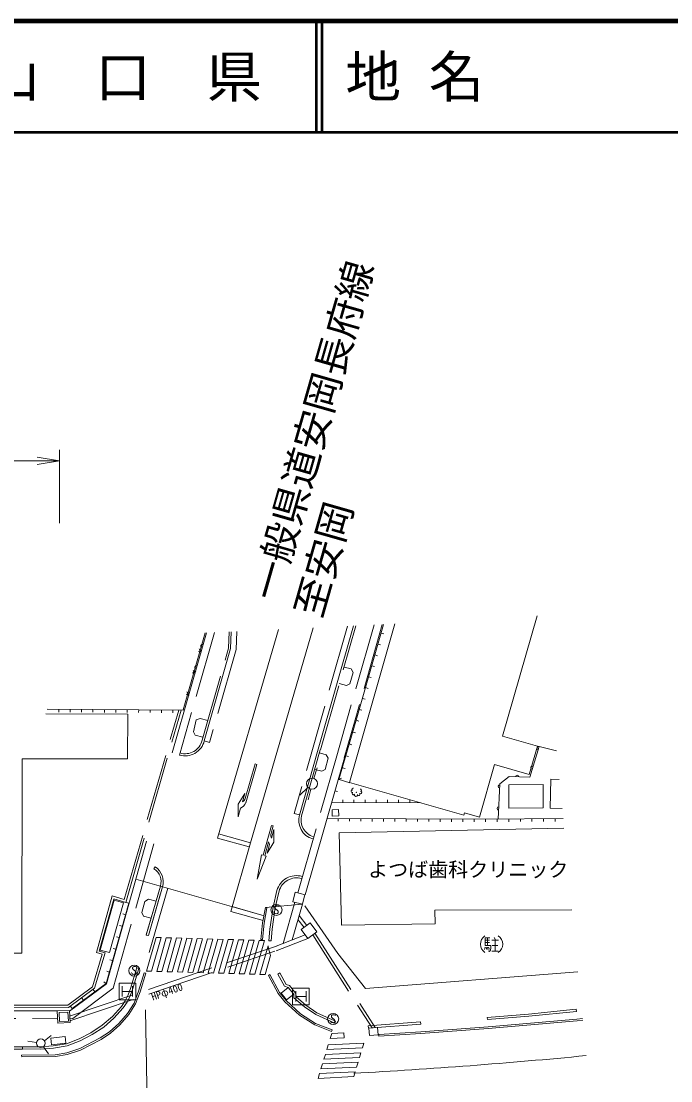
# Model space of a CAD drawing. Units: millimetres, scale not verified. Extents: x 40000 to 680000, y 20000 to 380000.
# Drawn here: x 341222 to 399639, y 284632 to 380000 of the extents above; entities that cross this region are included whole.
import ezdxf
from ezdxf.enums import TextEntityAlignment as Align

# ---------------------------------------------------------------- set-up
doc = ezdxf.new("R2010")
doc.units = ezdxf.units.MM
doc.header["$LTSCALE"] = 1000
doc.linetypes.add('CHAIN', pattern=[18.5, 12, -1.5, 3.5, -1.5])
doc.linetypes.add('DASHED', pattern=[7.5, 6, -1.5])
for name, color, linetype, lineweight in [('M-BGD', 7, 'Continuous', 13), ('M-BMK', 2, 'CHAIN', 13), ('M-BMK-OTRS', 5, 'Continuous', 13), ('M-STR-HTXT', 7, 'Continuous', 13), ('M-STR-STRC', 7, 'Continuous', 13), ('M-TTL', 2, 'Continuous', 140), ('M-TTL-LINE', 7, 'Continuous', 50)]:
    doc.layers.add(name, color=color, linetype=linetype, lineweight=lineweight)
doc.layers.add('M-BGD-HTXT', color=7, linetype='Continuous')
doc.layers.add('M-TTL-TXT', color=7, linetype='Continuous')
doc.styles.add('ＭＳ ゴシック', font='')
doc.styles.get('ＭＳ ゴシック').set_extended_font_data('MS Gothic')

# ---------------------------------------------------------------- blocks, each defined once
blk = doc.blocks.new('open_arrow')
at = {"color": 0, "linetype": 'Continuous', "lineweight": -2}
blk.add_lwpolyline([(7.5, 1.25), (0, 0), (7.5, -1.25)], dxfattribs=at)

msp = doc.modelspace()

# ---------------------------------------------------------------- linework, layer by layer
at = {"layer": 'M-BGD'}
for p, q in [((387607, 326473), (384514, 315653)), ((371106, 325580), (367933, 314468)), ((370759, 311471), (374817, 325758)), ((373814, 325710), (371341, 317078)), ((355801, 318027), (357778, 324944)), ((356435, 319923), (357873, 324948)), ((360116, 325055), (360055, 323533)), ((373586, 324915), (373827, 324846)), ((357475, 323431), (357166, 323259)), ((357407, 323190), (357235, 323499)), ((360055, 323533), (357681, 315234)), ((373306, 323935), (373546, 323866)), ((373025, 322956), (373265, 322887)), ((356923, 321497), (356614, 321325)), ((356854, 321257), (356682, 321566)), ((372744, 321976), (372985, 321907)), ((372464, 320997), (372704, 320928)), ((356370, 319563), (356061, 319392)), ((356301, 319323), (356130, 319632)), ((372183, 320017), (372423, 319948)), ((371902, 319037), (372143, 318968)), ((343448, 317649), (350805, 317645)), ((343566, 318070), (355897, 318000)), ((344593, 318064), (344592, 317814)), ((345621, 318058), (345619, 317808)), ((346648, 318053), (346647, 317803)), ((347676, 318047), (347675, 317797)), ((348704, 318041), (348702, 317791)), ((349731, 318035), (349730, 317785)), ((350759, 318029), (350758, 317779)), ((350805, 317645), (350773, 313624)), ((351787, 318023), (351785, 317773)), ((352814, 318017), (352813, 317767)), ((353842, 318012), (353841, 317762)), ((354870, 318006), (354868, 317756)), ((371622, 318058), (371862, 317989)), ((369801, 311748), (371341, 317078)), ((371341, 317078), (371581, 317009)), ((371033, 316012), (371273, 315943)), ((370725, 314946), (370965, 314876)), ((387643, 314764), (384514, 315653)), ((386917, 312209), (387643, 314764)), ((387806, 314718), (386948, 311964)), ((387806, 314718), (389351, 314340)), ((367921, 314472), (366240, 308526)), ((368114, 314417), (366433, 308472)), ((370417, 313880), (370657, 313810)), ((341264, 296124), (341299, 313616)), ((350773, 313624), (341299, 313616)), ((366767, 301384), (370283, 313693)), ((367531, 311863), (367846, 312812)), ((370109, 312814), (370349, 312744)), ((382445, 308370), (383788, 313098)), ((386917, 312209), (383788, 313098)), ((369801, 311748), (370020, 311867)), ((384277, 311349), (385092, 312008)), ((385092, 312008), (386948, 311964)), ((367009, 311029), (366292, 310333)), ((369733, 311768), (370763, 311459)), ((381024, 308555), (370759, 311471)), ((384119, 308191), (384277, 311349)), ((385059, 311278), (388159, 311301)), ((385059, 311278), (385074, 309178)), ((388159, 311301), (388174, 309201)), ((388839, 311767), (388791, 309158)), ((389603, 311753), (388839, 311767)), ((367254, 310889), (367024, 309916)), ((369435, 310726), (369676, 310657)), ((369139, 309689), (377175, 309648)), ((369771, 309040), (369172, 309015)), ((369172, 309015), (369195, 308445)), ((369795, 308470), (369771, 309040)), ((370131, 309684), (370132, 309934)), ((371137, 309679), (371138, 309929)), ((372143, 309674), (372145, 309924)), ((373150, 309668), (373151, 309918)), ((374156, 309663), (374157, 309913)), ((375162, 309658), (375164, 309908)), ((376169, 309653), (376170, 309903)), ((385074, 309178), (388174, 309201)), ((388791, 309158), (389858, 309138)), ((368729, 308254), (382983, 308183)), ((369195, 308445), (369795, 308470)), ((369733, 308249), (369732, 307999)), ((370752, 308244), (370751, 307994)), ((371772, 308239), (371770, 307989)), ((372791, 308234), (372790, 307984)), ((373810, 308229), (373809, 307979)), ((374829, 308224), (374828, 307974)), ((375848, 308218), (375847, 307968)), ((376868, 308213), (376866, 307963)), ((377887, 308208), (377885, 307958)), ((378906, 308203), (378905, 307953)), ((379925, 308198), (379924, 307948)), ((380944, 308193), (380943, 307943)), ((381024, 308555), (381091, 308753)), ((381091, 308753), (382445, 308370)), ((381963, 308188), (381962, 307938)), ((389946, 308234), (382983, 308183)), ((382983, 308183), (382983, 307933)), ((384026, 308190), (384028, 307940)), ((385069, 308198), (385071, 307948)), ((386112, 308206), (386114, 307956)), ((387155, 308214), (387157, 307964)), ((388198, 308221), (388200, 307971)), ((389241, 308229), (389243, 307979)), ((369804, 306965), (390030, 307367)), ((348878, 293374), (352491, 306188)), ((370012, 298652), (369804, 306965)), ((353259, 303883), (353155, 303712)), ((353562, 301550), (352463, 297755)), ((353754, 301494), (352656, 297699)), ((353936, 302100), (352657, 297707)), ((364214, 301764), (363873, 300258)), ((364409, 301720), (364069, 300221)), ((365639, 300744), (365858, 301613)), ((365858, 301613), (366767, 301384)), ((366726, 301394), (366507, 300525)), ((349575, 300894), (348324, 296405)), ((350890, 300610), (348864, 293390)), ((349172, 296169), (350422, 300658)), ((350422, 300658), (349575, 300894)), ((350890, 300610), (350649, 300677)), ((366507, 300525), (365639, 300744)), ((350601, 299578), (350360, 299646)), ((363873, 300258), (363579, 298293)), ((364069, 300221), (363779, 298276)), ((366717, 300367), (369706, 296090)), ((390746, 300016), (378422, 299992)), ((378439, 298769), (378422, 299992)), ((350311, 298547), (350070, 298615)), ((366403, 298248), (367198, 298841)), ((367198, 298841), (367798, 298037)), ((370012, 298652), (378439, 298769)), ((350022, 297516), (349781, 297583)), ((352463, 297755), (352657, 297707)), ((363579, 298293), (363490, 297234)), ((363779, 298276), (363689, 297217)), ((367003, 297444), (366403, 298248)), ((367798, 298037), (367003, 297444)), ((363689, 297217), (363490, 297234)), ((382956, 296649), (382873, 296442)), ((382955, 296818), (382955, 297487)), ((382955, 297487), (383373, 297487)), ((382955, 297280), (383333, 297280)), ((382955, 297069), (383331, 297069)), ((383460, 296818), (382955, 296818)), ((383040, 296650), (383084, 296442)), ((383166, 296649), (383208, 296443)), ((383167, 297487), (383167, 296818)), ((383250, 296649), (383334, 296481)), ((383419, 296393), (383460, 296601)), ((383460, 296601), (383460, 296818)), ((383546, 297280), (384132, 297280)), ((383546, 297280), (384128, 297280)), ((383587, 296818), (384086, 296818)), ((383754, 297534), (383878, 297323)), ((383835, 297280), (383835, 296314)), ((315254, 296141), (341264, 296124)), ((348324, 296405), (349172, 296169)), ((349732, 296484), (349491, 296552)), ((369706, 296090), (372180, 292949)), ((383253, 296316), (383331, 296273)), ((383331, 296273), (383419, 296393)), ((383544, 296314), (384126, 296314)), ((349443, 295453), (349202, 295520)), ((351614, 294802), (351053, 292932)), ((351806, 294745), (351240, 292862)), ((351614, 294802), (351806, 294745)), ((349153, 294421), (348913, 294489)), ((364488, 294336), (364311, 294242)), ((364311, 294242), (364898, 293143)), ((364488, 294336), (365036, 293309)), ((372180, 292949), (391268, 294425)), ((391268, 294425), (391291, 294428)), ((345576, 290900), (348878, 293374)), ((345800, 291127), (348864, 293390)), ((347843, 292636), (347694, 292837)), ((348864, 293390), (348658, 293532)), ((351053, 292932), (350845, 292370)), ((351240, 292862), (351024, 292280)), ((365232, 293031), (364593, 292517)), ((364898, 293143), (365223, 293041)), ((365036, 293309), (365339, 293214)), ((365223, 293041), (365734, 292426)), ((365339, 293214), (365930, 292502)), ((346821, 291881), (346673, 292082)), ((350574, 291830), (350231, 291315)), ((350845, 292370), (350574, 291830)), ((351024, 292280), (350740, 291720)), ((364593, 292517), (365077, 291916)), ((365077, 291916), (365725, 292436)), ((365734, 292426), (365749, 292096)), ((365749, 292096), (366686, 291294)), ((365914, 292700), (365914, 291762)), ((365914, 292231), (366852, 292231)), ((365930, 292502), (365945, 292192)), ((365945, 292192), (366808, 291452)), ((366852, 292700), (366852, 291762)), ((319749, 290972), (344467, 290923)), ((345573, 290973), (344467, 290920)), ((344467, 290920), (344520, 289818)), ((345625, 289871), (345573, 290973)), ((345800, 291127), (345652, 291328)), ((350231, 291315), (349426, 290423)), ((350389, 291192), (349567, 290280)), ((350740, 291720), (350389, 291192)), ((366686, 291294), (367705, 290587)), ((366808, 291452), (367804, 290762)), ((391129, 291068), (386852, 290640)), ((391149, 290869), (391129, 291068)), ((344624, 290778), (345430, 290816)), ((344662, 289975), (344624, 290778)), ((345469, 290014), (344662, 289975)), ((345430, 290816), (345469, 290014)), ((349426, 290423), (348517, 289628)), ((349567, 290280), (348638, 289468)), ((367705, 290587), (369414, 289819)), ((367804, 290762), (369496, 290002)), ((369414, 289819), (369496, 290002)), ((377144, 289933), (372435, 289577)), ((377159, 289733), (377144, 289933)), ((386852, 290640), (383132, 290344)), ((383148, 290145), (383132, 290344)), ((386868, 290441), (383148, 290145)), ((391149, 290869), (386868, 290441)), ((344520, 289818), (345625, 289871)), ((348517, 289628), (347492, 288962)), ((348638, 289468), (347593, 288790)), ((372450, 289378), (372435, 289577)), ((377159, 289733), (372450, 289378)), ((372490, 289380), (373272, 289431)), ((372534, 288708), (372490, 289380)), ((373272, 289431), (373316, 288759)), ((341830, 288185), (342602, 288068)), ((343302, 288241), (343931, 288704)), ((345162, 288613), (343890, 288470)), ((343890, 288470), (343957, 287874)), ((343957, 287874), (345229, 288017)), ((345229, 288017), (345162, 288613)), ((346431, 288407), (345299, 287969)), ((346513, 288225), (345352, 287775)), ((347492, 288962), (346431, 288407)), ((347593, 288790), (346513, 288225)), ((373316, 288759), (372534, 288708)), ((341338, 287695), (341335, 287495)), ((342914, 287475), (341335, 287495)), ((342908, 287675), (341338, 287695)), ((344109, 287767), (342908, 287675)), ((344134, 287568), (342914, 287475)), ((343219, 287695), (343683, 287067)), ((345299, 287969), (344109, 287767)), ((345352, 287775), (344134, 287568))]:
    msp.add_line(p, q, dxfattribs=at)
at = {"layer": 'M-BGD', "linetype": 'DASHED'}
for p, q in [((370579, 325555), (365766, 308701)), ((368125, 314414), (371317, 325590)), ((372965, 325669), (370572, 317298)), ((373694, 325704), (371245, 317106)), ((358611, 324984), (355453, 313945)), ((359856, 323565), (359916, 325046)), ((360552, 323453), (360618, 325079)), ((357489, 315289), (359856, 323565)), ((360552, 323453), (358159, 315086)), ((370889, 321701), (370256, 321875)), ((370889, 321701), (371062, 321386)), ((371062, 321386), (370777, 320366)), ((356435, 319923), (354781, 314139)), ((370471, 320201), (369829, 320378)), ((370471, 320201), (370777, 320366)), ((350494, 300940), (355390, 318003)), ((350630, 300690), (355597, 318002)), ((356952, 317106), (356724, 316055)), ((357328, 317248), (356952, 317106)), ((357328, 317248), (358000, 317075)), ((370572, 317298), (369597, 313889)), ((370270, 313697), (371245, 317106)), ((356724, 316055), (356863, 315752)), ((356863, 315752), (357569, 315568)), ((357681, 315234), (358159, 315086)), ((366088, 301555), (369610, 313885)), ((368661, 313979), (368049, 314146)), ((368661, 313979), (368831, 313682)), ((368831, 313682), (368561, 312661)), ((368252, 312494), (367626, 312664)), ((368252, 312494), (368561, 312661)), ((365766, 308701), (366247, 308563)), ((349488, 292956), (353165, 305998)), ((353744, 302156), (352465, 297763)), ((349407, 301272), (347990, 296174)), ((349539, 300992), (348236, 296313)), ((350494, 300940), (349407, 301272)), ((349545, 301021), (350630, 300690)), ((352338, 300784), (352071, 299776)), ((352338, 300784), (352683, 300979)), ((352683, 300979), (353351, 300806)), ((365825, 300697), (364770, 297005)), ((365589, 297323), (366504, 300526)), ((352071, 299776), (352219, 299452)), ((366217, 299520), (366895, 298615)), ((352219, 299452), (352908, 299283)), ((366113, 299158), (366654, 298435)), ((363994, 296704), (366755, 297777)), ((367435, 297766), (372771, 289398)), ((367635, 297916), (373056, 289417)), ((345579, 290446), (364174, 296765)), ((364139, 296331), (367003, 297444)), ((345602, 290031), (364043, 296298)), ((348515, 296028), (347627, 293102)), ((347799, 292981), (348766, 296165)), ((347990, 296174), (348515, 296028)), ((348766, 296165), (348236, 296313)), ((347627, 293102), (345422, 291442)), ((345488, 291241), (347799, 292981)), ((345859, 290238), (349488, 292956)), ((345488, 291241), (325349, 291277)), ((345422, 291442), (325542, 291477)), ((319748, 290272), (344500, 290222)), ((345609, 290209), (345859, 290238)), ((341349, 287692), (337029, 287681)), ((337029, 287481), (341349, 287492))]:
    msp.add_line(p, q, dxfattribs=at)
at = {"layer": 'M-BGD'}
for points in [[(364379, 300311), (364357, 300345), (364322, 300368), (364272, 300386), (364195, 300397), (364128, 300390), (364068, 300361), (364028, 300311), (364017, 300255), (364014, 300217), (364026, 300165), (364056, 300132), (364302, 299936), (364325, 299887), (364336, 299822), (364322, 299764), (364297, 299719), (364256, 299680), (364176, 299669), (364062, 299687), (364014, 299701), (363970, 299731), (363936, 299774), (363910, 299836)], [(369477, 290495), (369455, 290529), (369420, 290552), (369370, 290569), (369293, 290581), (369226, 290573), (369166, 290545), (369126, 290495), (369115, 290439), (369112, 290401), (369124, 290349), (369154, 290316), (369400, 290120), (369423, 290071), (369434, 290006), (369420, 289947), (369395, 289903), (369354, 289864), (369274, 289853), (369160, 289870), (369112, 289885), (369068, 289915), (369034, 289958), (369008, 290020)]]:
    msp.add_lwpolyline(points, dxfattribs=at)
msp.add_lwpolyline([(365633, 291481), (365633, 292981), (367133, 292981), (367133, 291481)], close=True, dxfattribs=at)
for centre, radius in [((367371, 311381), 500), ((371355, 310586), 14.9), ((364178, 300015), 498), ((369276, 290199), 498), ((342988, 288009), 391)]:
    msp.add_circle(centre, radius, dxfattribs=at)
for centre, radius, start, end in [((357535, 323769), 150, 74.03744, 254.03744), ((356985, 321846), 150, 74.03744, 254.03744), ((355968, 315625), 1757, 252.95842, 347.1437), ((355968, 315625), 1557, 252.95859, 347.14342), ((387762, 314574), 150, 72.68862, 252.68862), ((387210, 312803), 150, 72.68862, 252.68862), ((385827, 311990), 150, 358.65733, 178.65733), ((371059, 310885), 94.1, 61.37491, 241.37484), ((384266, 311133), 150, 87.13845, 267.13845), ((370993, 310693), 111, 79.50498, 296.37486), ((371092, 310494), 111, 116.3749, 333.24477), ((371324, 310377), 149, 152.93992, 9.80985), ((371580, 310420), 111, 189.50497, 46.3749), ((371733, 310581), 111, 226.37488, 83.24479), ((371727, 310784), 94.1, 281.37487, 101.37488), ((384166, 309135), 150, 87.13845, 267.13845), ((367939, 308090), 1758, 164.37521, 253.62146), ((367939, 308090), 1558, 164.375, 253.62175), ((352447, 302554), 1356, 343.03236, 58.56382), ((352447, 302554), 1556, 343.03283, 58.56351), ((365986, 301259), 1840, 74.0789, 164.0855), ((365986, 301259), 1640, 74.0791, 164.08521), ((383426, 296922), 903, 123.85503, 236.14497), ((383620, 296922), 903, 303.85503, 56.14497)]:
    msp.add_arc(centre, radius, start, end, dxfattribs=at)
at = {"layer": 'M-BMK'}
msp.add_line((352610, 279389), (352411, 291018), dxfattribs=at)
at = {"layer": 'M-BMK-OTRS'}
for p, q in [((351532, 302785), (363061, 299495)), ((363177, 300220), (366530, 300525))]:
    msp.add_line(p, q, dxfattribs=at)
at = {"layer": 'M-STR-HTXT'}
for p, q in [((344657, 334826), (344657, 341428)), ((294309, 340428), (344657, 340428))]:
    msp.add_line(p, q, dxfattribs=at)
at = {"layer": 'M-STR-STRC'}
for p, q in [((364347, 325258), (358865, 306474)), ((367465, 325406), (361840, 306055)), ((361363, 310033), (362267, 313148)), ((361408, 309649), (362411, 313106)), ((362411, 313106), (362267, 313148)), ((360748, 309528), (361343, 310501)), ((361120, 309732), (361343, 310501)), ((360730, 308388), (360748, 309528)), ((360730, 308388), (360953, 309156)), ((362977, 304926), (363739, 307620)), ((363884, 307580), (363666, 306810)), ((363728, 306480), (363946, 307250)), ((363739, 307620), (363884, 307580)), ((363946, 307250), (363935, 306110)), ((358865, 306474), (361726, 305677)), ((358976, 306853), (361840, 306055)), ((363475, 306136), (363121, 304885)), ((361840, 306055), (360059, 299884)), ((363935, 306110), (363347, 305133)), ((363347, 305133), (363565, 305903)), ((362450, 302789), (362833, 304967)), ((363265, 304845), (362450, 302789)), ((362833, 304967), (362977, 304926)), ((363121, 304885), (363265, 304845)), ((354416, 301960), (352734, 296182)), ((360059, 299884), (362967, 299054)), ((360184, 300316), (363061, 299495)), ((362912, 298849), (363177, 300220)), ((363061, 298827), (363325, 300191)), ((363325, 300191), (363177, 300220)), ((362772, 297351), (362912, 298849)), ((362921, 297337), (363061, 298827)), ((352480, 294508), (353345, 297541)), ((353809, 297527), (352944, 294495)), ((353809, 297527), (353345, 297541)), ((353408, 294481), (354273, 297514)), ((354737, 297500), (353872, 294468)), ((354737, 297500), (354273, 297514)), ((354336, 294454), (355202, 297487)), ((355666, 297473), (354800, 294441)), ((355666, 297473), (355202, 297487)), ((355264, 294427), (356130, 297460)), ((356594, 297446), (355728, 294414)), ((356594, 297446), (356130, 297460)), ((356192, 294400), (357058, 297433)), ((357522, 297419), (356657, 294387)), ((357522, 297419), (357058, 297433)), ((357121, 294373), (357986, 297406)), ((358450, 297392), (357585, 294360)), ((358450, 297392), (357986, 297406)), ((358049, 294346), (358915, 297379)), ((359379, 297365), (358513, 294333)), ((359379, 297365), (358915, 297379)), ((358977, 294319), (359843, 297352)), ((360307, 297338), (359441, 294306)), ((360307, 297338), (359843, 297352)), ((359905, 294292), (360771, 297325)), ((361235, 297311), (360370, 294279)), ((361235, 297311), (360771, 297325)), ((360834, 294266), (361699, 297298)), ((362163, 297285), (361298, 294252)), ((362163, 297285), (361699, 297298)), ((361762, 294239), (362628, 297271)), ((363092, 297258), (362226, 294225)), ((363092, 297258), (362628, 297271)), ((362690, 294212), (363420, 296768)), ((362921, 297337), (362772, 297351)), ((363644, 295913), (363154, 294198)), ((351777, 292697), (352278, 294359)), ((351919, 292649), (352421, 294315)), ((352278, 294359), (352421, 294315)), ((352944, 294495), (352480, 294508)), ((353872, 294468), (353408, 294481)), ((354800, 294441), (354336, 294454)), ((355728, 294414), (355264, 294427)), ((356657, 294387), (356192, 294400)), ((357585, 294360), (357121, 294373)), ((358513, 294333), (358049, 294346)), ((359441, 294306), (358977, 294319)), ((360370, 294279), (359905, 294292)), ((361298, 294252), (360834, 294266)), ((362226, 294225), (361762, 294239)), ((363154, 294198), (362690, 294212)), ((363590, 294189), (363457, 294119)), ((364319, 292491), (363457, 294119)), ((364445, 292575), (363590, 294189)), ((350305, 293146), (350305, 292209)), ((351243, 293146), (351243, 292209)), ((350305, 292678), (351243, 292678)), ((351367, 291631), (351777, 292697)), ((351503, 291565), (351919, 292649)), ((364932, 291747), (364319, 292491)), ((365041, 291850), (364445, 292575)), ((366326, 290673), (365041, 291850)), ((350794, 290677), (351367, 291631)), ((350915, 290588), (351503, 291565)), ((366234, 290554), (364932, 291747)), ((349992, 289780), (350794, 290677)), ((350098, 289673), (350915, 290588)), ((367615, 289664), (366234, 290554)), ((367683, 289799), (366326, 290673)), ((383211, 289479), (391204, 290189)), ((383223, 289329), (391220, 290039)), ((391204, 290189), (391699, 290239)), ((391220, 290039), (391714, 290090)), ((348327, 288488), (349150, 289037)), ((349150, 289037), (349992, 289780)), ((349241, 288918), (350098, 289673)), ((369137, 289074), (367615, 289664)), ((369191, 289214), (367683, 289799)), ((369191, 289214), (369137, 289074)), ((373372, 288800), (377151, 289031)), ((377151, 289031), (383211, 289479)), ((377162, 288882), (383223, 289329)), ((346500, 287526), (348327, 288488)), ((346558, 287387), (348404, 288358)), ((348404, 288358), (349241, 288918)), ((372042, 288024), (368835, 287868)), ((369155, 288895), (369011, 288435)), ((370253, 288510), (369011, 288435)), ((370226, 288959), (369155, 288895)), ((370226, 288959), (370253, 288510)), ((371910, 287594), (372042, 288024)), ((373381, 288651), (373372, 288800)), ((373381, 288651), (377162, 288882)), ((344288, 286972), (345326, 287155)), ((345326, 287155), (346500, 287526)), ((345362, 287009), (346558, 287387)), ((371779, 287164), (368574, 287007)), ((368835, 287868), (368704, 287437)), ((368704, 287437), (371910, 287594)), ((371648, 286733), (371779, 287164)), ((341262, 286939), (344288, 286972)), ((341262, 286939), (341264, 286789)), ((341264, 286789), (344302, 286822)), ((344302, 286822), (345362, 287009)), ((368312, 286146), (368181, 285715)), ((371516, 286303), (368312, 286146)), ((368574, 287007), (368443, 286576)), ((368443, 286576), (371648, 286733)), ((371385, 285872), (371516, 286303)), ((368050, 285285), (367919, 284854)), ((371254, 285442), (368050, 285285)), ((368181, 285715), (371385, 285872)), ((371122, 285012), (371254, 285442)), ((367919, 284854), (371122, 285012))]:
    msp.add_line(p, q, dxfattribs=at)
msp.add_lwpolyline([(351605, 294842), (351582, 294876), (351548, 294898), (351498, 294916), (351421, 294928), (351354, 294920), (351294, 294891), (351254, 294842), (351243, 294785), (351239, 294748), (351252, 294696), (351282, 294663), (351528, 294467), (351551, 294418), (351561, 294353), (351547, 294294), (351523, 294250), (351482, 294211), (351402, 294200), (351288, 294217), (351240, 294232), (351196, 294262), (351162, 294305), (351136, 294367)], dxfattribs=at)
msp.add_lwpolyline([(350024, 291928), (350024, 293428), (351524, 293428), (351524, 291928)], close=True, dxfattribs=at)
msp.add_circle((351403, 294546), 498, dxfattribs=at)
for centre, radius, start, end in [((360883, 310173), 500, 298.24605, 343.81905), ((360488, 310042), 1000, 297.65651, 336.85148), ((364446, 306376), 1000, 193.88594, 208.24745), ((364160, 306733), 500, 171.16436, 210.35933), ((372228, 298615), 9000, 191.84376, 197.47559), ((344038, 779316), 494750, 273.13834, 275.56603)]:
    msp.add_arc(centre, radius, start, end, dxfattribs=at)
at = {"layer": 'M-TTL'}
msp.add_line((680000, 380000), (40000, 380000), dxfattribs=at)
at = {"layer": 'M-TTL-LINE'}
for p, q in [((367750, 380000), (367750, 370000)), ((368250, 380000), (368250, 370000)), ((40000, 370000), (680000, 370000))]:
    msp.add_line(p, q, dxfattribs=at)

# ---------------------------------------------------------------- block references
at = {"layer": 'M-STR-HTXT', "xscale": 267, "yscale": 267, "rotation": 180}
msp.add_blockref('open_arrow', (344657, 340428), dxfattribs=at)

# ---------------------------------------------------------------- texts
at = {"layer": 'M-BGD', "style": 'ＭＳ ゴシック'}
msp.add_text('よつば歯科クリニック', height=1320, dxfattribs=at).set_placement((372419, 302594), align=Align.BOTTOM_LEFT)
msp.add_text('HPφ400', height=659.8, rotation=19.215, dxfattribs=at).set_placement((354507, 292145), align=Align.BOTTOM_CENTER)
at = {"layer": 'M-BGD-HTXT', "style": 'ＭＳ ゴシック'}
msp.add_text('一般県道安岡長府線', height=2566, rotation=74.054, dxfattribs=at).set_placement((367388, 343183), align=Align.MIDDLE_CENTER)
msp.add_text('至安岡', height=2566, rotation=74.07, dxfattribs=at).set_placement((368942, 325942), align=Align.BOTTOM_LEFT)
at = {"layer": 'M-TTL-TXT', "style": 'ＭＳ ゴシック'}
msp.add_text('山\u3000口\u3000県', height=3666, dxfattribs=at).set_placement((350375, 375000), align=Align.MIDDLE_CENTER)
msp.add_text('地 名', height=3666, dxfattribs=at).set_placement((370380, 375000), align=Align.MIDDLE_LEFT)

doc.saveas('drawing.dxf')
